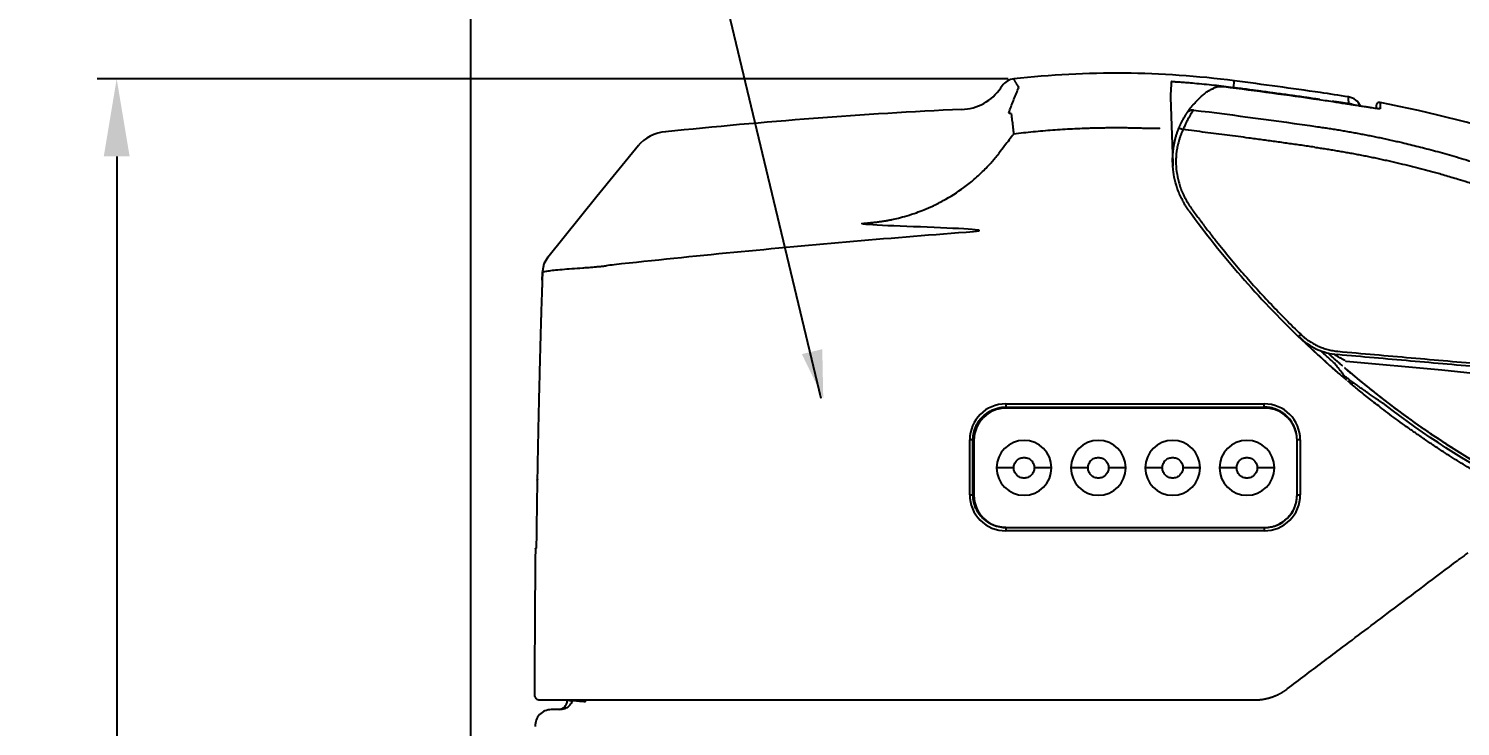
# Model space of a CAD drawing. Extents: x -7692 to 9871, y -72 to 2456.
# Drawn here: x -7692.2 to -7249, y 600.5 to 816.5 of the extents above; entities that cross this region are included whole.
import ezdxf

# ---------------------------------------------------------------- set-up
doc = ezdxf.new("R2010")
doc.units = 0
doc.header["$LTSCALE"] = 20
doc.header["$MEASUREMENT"] = 0
doc.layers.get('0').update_dxf_attribs({"linetype": 'CONTINUOUS'})
doc.layers.get('DEFPOINTS').update_dxf_attribs({"linetype": 'CONTINUOUS'})
doc.layers.add('3', color=3, linetype='CONTINUOUS')
doc.layers.add('6', color=6, linetype='CONTINUOUS')
doc.styles.get("Standard").update_dxf_attribs({"font": 'NanumGothic.ttf'})
doc.dimstyles.get("Standard").update_dxf_attribs({"dimtxt": 2.7, "dimasz": 2.5, "dimexe": 1.5, "dimexo": 1.5, "dimgap": 1.5, "dimtad": 1, "dimdec": 0, "dimlfac": 10, "dimzin": 0, "dimdsep": 46, "dimtxsty": 'Standard', "dimcen": 0, "dimclrt": 2, "dimadec": 0, "dimazin": 0, "dimtfac": 1, "dimtdec": 0, "dimtmove": 0, "dimatfit": 3, "dimfxl": 0, "dimtolj": 1, "dimtzin": 0, "dimarcsym": 0})

# ---------------------------------------------------------------- blocks, each defined once
blk = doc.blocks.new('*D45')
at = {"color": 3, "lineweight": -2}
for p, q in [((-7389.02, 800.95), (-7670.9, 800.95)), ((-7664.9, 776.95), (-7664.9, 563.4)), ((-7664.9, 299.72), (-7664.9, 513.27)), ((-7537.18, 275.72), (-7670.9, 275.72))]:
    blk.add_line(p, q, dxfattribs=at)
at = {"color": 3}
for points in [[(-7668.9, 776.95), (-7660.9, 776.95), (-7664.9, 800.95)], [(-7668.9, 299.72), (-7660.9, 299.72), (-7664.9, 275.72)]]:
    blk.add_solid(points, dxfattribs=at)
at = {"layer": 'DEFPOINTS', "color": 0}
for p in [(-7387.22, 800.95), (-7664.9, 275.72), (-7535.38, 275.72)]:
    blk.add_point(p, dxfattribs=at)
at = {"color": 2, "insert": (-7664.9, 538.34), "char_height": 24, "attachment_point": 5}
blk.add_mtext('\\A1;520', dxfattribs=at)
blk = doc.blocks.new('*D41')
at = {"color": 3, "lineweight": -2}
for p, q in [((-6879.87, 687.1), (-6879.87, 32.96)), ((-7555.38, 274.22), (-7555.38, 32.96)), ((-7535.38, 37.96), (-6899.87, 37.96))]:
    blk.add_line(p, q, dxfattribs=at)
at = {"color": 3}
for points in [[(-7535.38, 41.29), (-7535.38, 34.62), (-7555.38, 37.96)], [(-6899.87, 41.29), (-6899.87, 34.62), (-6879.87, 37.96)]]:
    blk.add_solid(points, dxfattribs=at)
at = {"layer": 'DEFPOINTS', "color": 0}
for p in [(-6879.87, 688.6), (-7555.38, 275.72), (-6879.87, 37.96)]:
    blk.add_point(p, dxfattribs=at)
at = {"color": 2, "insert": (-7217.63, 58.84), "char_height": 20, "attachment_point": 5}
blk.add_mtext('\\A1;675', dxfattribs=at)

msp = doc.modelspace()

# ---------------------------------------------------------------- linework, layer by layer
for p, q in [((-7390.85, 798.78), (-7391.32, 798.08)), ((-7338.76, 795.26), (-7338.05, 774.73)), ((-7276.02, 712.86), (-7276.02, 712.73)), ((-7389.71, 700.37), (-7309.71, 700.37)), ((-7389.71, 700.37), (-7389.71, 699.37)), ((-7309.71, 699.37), (-7309.71, 700.37)), ((-7389.71, 699.37), (-7309.71, 699.37)), ((-7309.56, 699.07), (-7389.56, 699.07)), ((-7400.86, 672.24), (-7400.86, 689.24)), ((-7399.86, 689.22), (-7400.86, 689.24)), ((-7399.56, 689.07), (-7399.56, 672.07)), ((-7298.56, 689.24), (-7299.56, 689.22)), ((-7299.56, 672.07), (-7299.56, 689.07)), ((-7298.56, 689.24), (-7298.56, 672.24)), ((-7387.26, 680.57), (-7392.56, 680.57)), ((-7375.56, 680.57), (-7380.87, 680.57)), ((-7364.26, 680.57), (-7369.56, 680.57)), ((-7352.56, 680.57), (-7357.87, 680.57)), ((-7341.26, 680.57), (-7346.56, 680.57)), ((-7329.56, 680.57), (-7334.87, 680.57)), ((-7318.26, 680.57), (-7323.56, 680.57)), ((-7306.56, 680.57), (-7311.87, 680.57)), ((-7534.7, 677.09), (-7534.73, 676.75)), ((-7400.86, 672.24), (-7399.86, 672.22)), ((-7299.56, 672.22), (-7298.56, 672.24)), ((-7389.71, 662.07), (-7389.71, 661.07)), ((-7309.71, 661.07), (-7389.71, 661.07)), ((-7389.56, 662.07), (-7309.56, 662.07)), ((-7309.71, 662.07), (-7309.71, 661.07)), ((-7535.27, 655.45), (-7535.27, 655.44)), ((-7535.25, 655.5), (-7535.22, 655.56)), ((-7535.15, 655.64), (-7535.2, 655.58)), ((-7525.39, 608.54), (-7525.38, 608.72)), ((-7527.68, 605.72), (-7530.39, 605.72)), ((-7527.81, 605.78), (-7527.87, 605.77)), ((-7527.82, 605.78), (-7527.8, 605.78)), ((-7527.02, 605.78), (-7527.71, 605.65))]:
    msp.add_line(p, q)
at = {"flags": 128}
for points in [[(-7319.22, 798.33), (-7319.13, 799.04), (-7319.06, 799.59), (-7319.01, 800), (-7318.97, 800.25), (-7318.96, 800.35), (-7318.96, 800.35)], [(-7283.56, 793.42), (-7282.73, 793.21), (-7282, 792.88)], [(-7503.44, 780.33), (-7516.24, 764.51), (-7531.5, 745.65)], [(-7531.42, 745.74), (-7532.64, 743.72), (-7533.11, 741.4)], [(-7224.73, 707.55), (-7254.74, 710.76), (-7284.38, 713.5)], [(-7283.93, 707.48), (-7283.4, 707.05), (-7282.42, 706.32)], [(-7535.28, 655.38), (-7535.27, 655.44), (-7535.27, 655.44)], [(-7535.22, 655.55), (-7535.23, 655.55), (-7535.27, 655.44)], [(-7535.03, 655.72), (-7535.14, 655.66), (-7535.2, 655.58)]]:
    msp.add_lwpolyline(points, dxfattribs=at)
for centre, radius, start, end in [((-7355.56, 518.72), 284, 82.5947, 96.4081), ((-7403.72, 806.51), 15, 271.2292, 326.3132), ((-7386.7, 795.98), 5, 95.892, 146.3155), ((-7576.73, -1182.97), 1997.73, 81.82472, 82.67648), ((-7576.73, -1182.97), 1997.73, 81.82472, 82.67648), ((-7576.73, -1182.97), 2000, 81.82472, 82.59474), ((-7349.21, 400.77), 397.73, 81.1341, 81.8247), ((-7349.21, 400.77), 397.73, 81.134, 81.8247), ((-7349.21, 400.77), 400, 80.5622, 81.8247), ((-7284.32, 790.66), 4.75, 22.8229, 81.4623), ((-7274.06, 792.63), 1, 78.4326, 179.9998), ((-7349.21, 400.77), 400, 72.1688, 79.1442), ((-7326.71, -821.08), 1614.42, 92.71938, 95.9834), ((-7494.29, 772.56), 12, 93.1209, 141.0266), ((-7093.13, 934.43), 294, 227.9513, 228.5603), ((-7119.34, 904.49), 254.21, 228.5222, 229.0939), ((-7093.14, 934.42), 293.99, 229.3221, 232.4245), ((-7389.71, 689.22), 11.15, 90.0014, 179.8938), ((-7309.71, 689.22), 11.15, 0.106, 89.9988), ((-7093.13, 934.43), 294, 232.4244, 241.4745), ((-7389.56, 689.07), 10, 90, 180), ((-7309.56, 689.07), 10, 0, 90), ((-7384.06, 680.57), 8.5, 0, 180), ((-7361.06, 680.57), 8.5, 360, 180), ((-7338.06, 680.57), 8.5, 0, 180), ((-7315.06, 680.57), 8.5, 0, 180), ((-7384.06, 680.57), 8.5, 180, 0), ((-7361.06, 680.57), 8.5, 180, 0), ((-7338.06, 680.57), 8.5, 180, 360), ((-7315.06, 680.57), 8.5, 180, 360), ((-7389.71, 672.22), 11.15, 179.921, 269.9979), ((-7389.56, 672.07), 10, 180, 270), ((-7309.71, 672.22), 11.15, 270.0021, 0.079), ((-7309.56, 672.07), 10, 270, 0), ((-7533.96, 610.32), 1.6, 179.9771, 270), ((-7530.39, 600.72), 5, 90, 182)]:
    msp.add_arc(centre, radius, start, end)
for points, knots in [([(-7388.78, 790.44), (-7388.31, 791.69), (-7387.84, 792.93), (-7387.12, 794.8), (-7386.87, 795.42), (-7386.37, 796.66), (-7386.11, 797.28), (-7385.83, 797.9)], [0, 0, 0, 0, 0.5, 0.5, 0.75, 0.75, 1, 1, 1, 1]), ([(-7385.72, 798.43), (-7385.78, 798.53), (-7385.91, 798.74), (-7386.08, 799.02), (-7386.24, 799.28), (-7386.39, 799.52), (-7386.5, 799.71), (-7386.61, 799.89), (-7386.71, 800.05), (-7386.82, 800.22), (-7386.91, 800.38), (-7387.03, 800.57), (-7387.15, 800.77), (-7387.24, 800.91), (-7387.27, 800.96), (-7387.26, 800.95), (-7387.26, 800.95)], [0, 0, 0, 0, 0.062684, 0.125467, 0.18835, 0.245857, 0.302725, 0.347156, 0.40119, 0.462026, 0.52319, 0.584681, 0.723171, 0.861292, 0.997769, 1, 1, 1, 1]), ([(-7385.79, 798.09), (-7385.78, 798.11), (-7385.77, 798.16), (-7385.75, 798.22), (-7385.74, 798.28), (-7385.73, 798.33), (-7385.72, 798.36), (-7385.72, 798.39), (-7385.72, 798.42), (-7385.72, 798.42), (-7385.72, 798.43)], [0, 0, 0, 0, 0.126092, 0.251908, 0.377429, 0.502632, 0.627504, 0.752031, 0.8762, 1, 1, 1, 1]), ([(-7338.46, 800.16), (-7338.46, 800.16), (-7338.46, 800.15), (-7338.46, 800.13), (-7338.47, 800.1), (-7338.47, 800.05), (-7338.47, 799.99), (-7338.48, 799.92), (-7338.48, 799.84), (-7338.49, 799.75), (-7338.5, 799.64), (-7338.5, 799.53), (-7338.51, 799.4), (-7338.52, 799.25), (-7338.53, 799.1), (-7338.54, 798.94), (-7338.55, 798.76), (-7338.56, 798.58), (-7338.57, 798.38), (-7338.59, 798.18), (-7338.6, 797.98), (-7338.61, 797.76), (-7338.63, 797.54), (-7338.64, 797.32), (-7338.65, 797.09), (-7338.67, 796.86), (-7338.68, 796.63), (-7338.7, 796.4), (-7338.71, 796.17), (-7338.72, 795.94), (-7338.74, 795.71), (-7338.75, 795.48), (-7338.76, 795.33), (-7338.76, 795.26)], [0, 0, 0, 0, 0.0297529, 0.0600009, 0.0907238, 0.1218982, 0.1534985, 0.1854959, 0.2178593, 0.2505551, 0.2835473, 0.3167977, 0.3502663, 0.3839114, 0.4176898, 0.4515574, 0.4854694, 0.5193806, 0.5532458, 0.5870201, 0.6206596, 0.654121, 0.6873628, 0.7203449, 0.7530294, 0.7853802, 0.8173638, 0.8489491, 0.8801077, 0.9108138, 0.9410443, 0.9707789, 1, 1, 1, 1]), ([(-7338.46, 800.16), (-7338.35, 800.15), (-7338.12, 800.14), (-7337.82, 800.12), (-7337.57, 800.11), (-7337.32, 800.09), (-7336.87, 800.06), (-7336.21, 800.02), (-7335.09, 799.94), (-7333.47, 799.82), (-7331.11, 799.62), (-7328.3, 799.36), (-7325.27, 799.05), (-7322.24, 798.71), (-7320.23, 798.46), (-7319.22, 798.33)], [0, 0, 0, 0, 0.017675, 0.035361, 0.046065, 0.05779, 0.073766, 0.116659, 0.159551, 0.247518, 0.369643, 0.527518, 0.685202, 0.842696, 1, 1, 1, 1]), ([(-7327.3, 797.05), (-7326.98, 797.26), (-7326.35, 797.68), (-7325.63, 797.9), (-7325.28, 798.01)], [0, 0, 0, 0, 0.504412, 1, 1, 1, 1]), ([(-7322.08, 798.47), (-7322.99, 798.52), (-7324.32, 798.6), (-7325.47, 797.98), (-7325.84, 797.78)], [0, 0, 0, 0, 0.682719, 1, 1, 1, 1]), ([(-7319.28, 797.93), (-7319.28, 797.94), (-7319.23, 798.28), (-7319.23, 798.31), (-7319.22, 798.33)], [0, 0, 0, 0, 0.0146312, 1, 1, 1, 1]), ([(-7319.22, 798.33), (-7317.74, 798.14), (-7314.79, 797.75), (-7310.35, 797.16), (-7305.92, 796.55), (-7301.48, 795.94), (-7297.05, 795.32), (-7294.1, 794.9), (-7292.62, 794.69)], [0, 0, 0, 0, 0.166624, 0.333264, 0.499922, 0.666598, 0.83329, 1, 1, 1, 1]), ([(-7333.55, 790.52), (-7333.49, 790.61), (-7333.36, 790.79), (-7333.17, 791.07), (-7332.96, 791.36), (-7332.74, 791.65), (-7332.51, 791.96), (-7332.26, 792.27), (-7332.01, 792.59), (-7331.73, 792.91), (-7331.28, 793.43), (-7330.62, 794.15), (-7329.84, 794.92), (-7329.15, 795.55), (-7328.59, 796.03), (-7328.03, 796.49), (-7327.65, 796.78), (-7327.46, 796.93)], [0, 0, 0, 0, 0.044218, 0.08924, 0.135068, 0.181705, 0.229151, 0.277408, 0.326479, 0.376363, 0.427064, 0.565742, 0.704438, 0.783432, 0.859018, 0.931205, 1, 1, 1, 1]), ([(-7327.46, 796.93), (-7327.16, 797.15), (-7326.86, 797.37), (-7326.51, 797.49), (-7326.51, 797.49)], [0, 0, 0, 0, 0.996979, 1, 1, 1, 1]), ([(-7288.64, 794.09), (-7288.58, 794.08), (-7288.44, 794.06), (-7288.25, 794.03), (-7288.05, 794), (-7287.85, 793.97), (-7287.56, 793.93), (-7287.17, 793.87), (-7286.7, 793.8), (-7286.25, 793.74), (-7285.68, 793.65), (-7285.04, 793.56), (-7284.5, 793.49), (-7284.16, 793.45), (-7283.94, 793.43), (-7283.77, 793.42), (-7283.66, 793.41), (-7283.6, 793.41), (-7283.57, 793.41), (-7283.56, 793.42), (-7283.56, 793.42)], [0, 0, 0, 0, 0.025305, 0.050543, 0.07575, 0.100963, 0.126219, 0.189242, 0.252174, 0.315043, 0.377781, 0.502813, 0.627408, 0.68963, 0.751786, 0.813834, 0.875917, 0.917131, 0.958429, 1, 1, 1, 1]), ([(-7274.29, 791.7), (-7274.36, 791.71), (-7274.54, 791.72), (-7275.05, 791.78), (-7275.8, 791.88), (-7276.81, 792.02), (-7277.99, 792.2), (-7279.39, 792.42), (-7280.9, 792.65), (-7282.45, 792.9), (-7284.14, 793.16), (-7285.99, 793.45), (-7287.29, 793.66), (-7287.91, 793.75)], [0, 0, 0, 0, 0.04752, 0.122084, 0.228385, 0.312896, 0.406378, 0.513715, 0.610148, 0.696826, 0.790159, 0.899436, 1, 1, 1, 1]), ([(-7283.56, 793.42), (-7283.56, 793.48), (-7283.57, 793.61), (-7283.57, 793.79), (-7283.58, 793.96), (-7283.58, 794.12), (-7283.59, 794.27), (-7283.59, 794.41), (-7283.59, 794.54), (-7283.6, 794.66), (-7283.6, 794.77), (-7283.6, 794.87), (-7283.61, 794.97), (-7283.61, 795.05), (-7283.61, 795.12), (-7283.61, 795.19), (-7283.62, 795.24), (-7283.62, 795.28), (-7283.62, 795.32), (-7283.62, 795.34), (-7283.62, 795.36), (-7283.62, 795.36), (-7283.62, 795.36), (-7283.62, 795.36)], [0, 0, 0, 0, 0.049869, 0.099752, 0.149648, 0.199558, 0.249482, 0.29942, 0.349371, 0.399336, 0.449315, 0.499308, 0.549315, 0.599335, 0.649369, 0.699417, 0.749478, 0.799554, 0.849643, 0.899746, 0.949863, 0.999994, 1, 1, 1, 1]), ([(-7273.88, 793.62), (-7273.88, 793.61), (-7273.88, 793.61), (-7273.88, 793.6), (-7273.88, 793.57), (-7273.88, 793.53), (-7273.88, 793.48), (-7273.88, 793.43), (-7273.88, 793.36), (-7273.88, 793.28), (-7273.88, 793.19), (-7273.88, 793.09), (-7273.88, 792.98), (-7273.88, 792.86), (-7273.88, 792.73), (-7273.88, 792.58), (-7273.88, 792.43), (-7273.87, 792.27), (-7273.87, 792.1), (-7273.87, 791.91), (-7273.87, 791.78), (-7273.87, 791.72)], [0, 0, 0, 0, 0.052862, 0.105698, 0.158509, 0.211294, 0.264054, 0.316788, 0.369496, 0.422179, 0.474836, 0.527467, 0.580073, 0.632653, 0.685208, 0.737737, 0.790241, 0.842719, 0.895172, 0.947599, 1, 1, 1, 1]), ([(-7388.05, 790.22), (-7388.04, 790.19), (-7388.03, 790.15), (-7388.02, 790.06), (-7388, 789.96), (-7387.98, 789.8), (-7387.96, 789.59), (-7387.93, 789.32), (-7387.89, 789), (-7387.83, 788.53), (-7387.74, 787.83), (-7387.62, 786.92), (-7387.53, 786.1), (-7387.47, 785.53), (-7387.43, 785.18), (-7387.4, 784.88), (-7387.36, 784.55), (-7387.31, 784.19), (-7387.27, 783.97), (-7387.26, 783.87)], [0, 0, 0, 0, 0.027287, 0.057159, 0.089676, 0.124894, 0.187184, 0.250426, 0.299478, 0.375899, 0.501153, 0.633343, 0.751412, 0.814018, 0.845262, 0.876468, 0.921924, 0.963059, 1, 1, 1, 1]), ([(-7336.11, 785.71), (-7336.08, 785.79), (-7336.02, 785.94), (-7335.92, 786.16), (-7335.83, 786.38), (-7335.73, 786.59), (-7335.63, 786.81), (-7335.53, 787.02), (-7335.43, 787.23), (-7335.24, 787.64), (-7334.94, 788.22), (-7334.55, 788.91), (-7334.21, 789.49), (-7333.96, 789.88), (-7333.8, 790.14), (-7333.7, 790.29), (-7333.61, 790.42), (-7333.57, 790.49), (-7333.55, 790.52)], [0, 0, 0, 0, 0.033441, 0.066811, 0.100156, 0.13352, 0.166947, 0.200482, 0.234168, 0.268048, 0.401302, 0.533314, 0.65831, 0.779655, 0.836418, 0.891816, 0.946215, 1, 1, 1, 1]), ([(-7331.64, 791.31), (-7331.66, 791.29), (-7331.69, 791.24), (-7331.75, 791.16), (-7331.81, 791.07), (-7331.87, 790.97), (-7331.95, 790.86), (-7332.02, 790.74), (-7332.1, 790.62), (-7332.27, 790.36), (-7332.55, 789.88), (-7332.9, 789.29), (-7333.21, 788.71), (-7333.46, 788.25), (-7333.71, 787.75), (-7333.96, 787.25), (-7334.19, 786.76), (-7334.43, 786.23), (-7334.65, 785.74), (-7334.78, 785.41), (-7334.85, 785.26)], [0, 0, 0, 0, 0.028179, 0.056848, 0.086002, 0.115633, 0.145733, 0.176291, 0.207297, 0.238736, 0.353622, 0.489337, 0.541151, 0.617963, 0.691785, 0.746851, 0.817431, 0.883133, 0.943966, 1, 1, 1, 1]), ([(-7333.55, 790.52), (-7333.45, 790.66), (-7333.33, 790.8), (-7333.05, 791.03), (-7332.89, 791.13), (-7332.54, 791.27), (-7332.36, 791.32), (-7331.99, 791.35), (-7331.81, 791.34), (-7331.64, 791.31)], [0, 0, 0, 0, 0.25, 0.25, 0.5, 0.5, 0.75, 0.75, 1, 1, 1, 1]), ([(-7275.06, 792.63), (-7275.06, 792.6), (-7275.06, 792.56), (-7275.06, 791.92), (-7275.06, 791.78)], [0, 0, 0, 0, 0.7917391, 1, 1, 1, 1]), ([(-7273.87, 791.72), (-7273.95, 791.73), (-7274.1, 791.75), (-7274.23, 791.72), (-7274.3, 791.7)], [0, 0, 0, 0, 0.562846, 1, 1, 1, 1]), ([(-7273.87, 791.72), (-7273.88, 791.71), (-7273.9, 791.69), (-7274.02, 791.69), (-7274.14, 791.69), (-7274.24, 791.7), (-7274.29, 791.7)], [0, 0, 0, 0, 0.366214, 0.650164, 0.847714, 1, 1, 1, 1]), ([(-7344.82, 785.55), (-7345.37, 785.57), (-7346.46, 785.61), (-7348.09, 785.66), (-7349.72, 785.71), (-7351.36, 785.74), (-7352.99, 785.76), (-7354.63, 785.77), (-7356.26, 785.77), (-7357.89, 785.76), (-7359.53, 785.74), (-7361.16, 785.71), (-7362.8, 785.67), (-7364.43, 785.62), (-7366.53, 785.54), (-7369.1, 785.43), (-7372.14, 785.26), (-7375.17, 785.05), (-7378.19, 784.81), (-7381.22, 784.53), (-7384.24, 784.22), (-7386.25, 783.99), (-7387.26, 783.87)], [0, 0, 0, 0, 0.038453, 0.0769, 0.115342, 0.153781, 0.192219, 0.230656, 0.269094, 0.307535, 0.34598, 0.384431, 0.422889, 0.461355, 0.499831, 0.571322, 0.642784, 0.714228, 0.785662, 0.857095, 0.928538, 1, 1, 1, 1]), ([(-7341.92, 785.52), (-7341.93, 785.54), (-7341.99, 785.55), (-7342.27, 785.58), (-7342.49, 785.58), (-7343.06, 785.59), (-7343.4, 785.59), (-7344.11, 785.57), (-7344.48, 785.56), (-7344.82, 785.55)], [0, 0, 0, 0, 0.25, 0.25, 0.5, 0.5, 0.75, 0.75, 1, 1, 1, 1]), ([(-7333, 760.14), (-7333.1, 760.28), (-7333.29, 760.55), (-7333.57, 760.96), (-7333.85, 761.38), (-7334.11, 761.8), (-7334.37, 762.23), (-7334.62, 762.66), (-7335.06, 763.46), (-7335.66, 764.65), (-7336.58, 766.84), (-7337.42, 769.59), (-7337.88, 772.31), (-7338.04, 774.32), (-7338.07, 775.62), (-7338.05, 776.81), (-7337.98, 777.88), (-7337.88, 778.93), (-7337.73, 779.97), (-7337.54, 780.98), (-7337.32, 781.98), (-7337.07, 782.95), (-7336.78, 783.89), (-7336.46, 784.82), (-7336.23, 785.42), (-7336.11, 785.71)], [0, 0, 0, 0, 0.0185271, 0.0370541, 0.0555811, 0.074108, 0.0926349, 0.1111618, 0.1296887, 0.1942988, 0.2593204, 0.3943211, 0.5137289, 0.5669272, 0.6185207, 0.659028, 0.6990093, 0.7384653, 0.7773965, 0.8158036, 0.8536872, 0.8910479, 0.9278864, 0.9642035, 1, 1, 1, 1]), ([(-7334.85, 785.26), (-7334.91, 785.13), (-7335.03, 784.87), (-7335.21, 784.47), (-7335.38, 784.07), (-7335.54, 783.66), (-7335.69, 783.25), (-7335.83, 782.84), (-7336.09, 782.07), (-7336.41, 780.93), (-7336.73, 779.4), (-7336.94, 777.84), (-7337.09, 775.72), (-7337, 773.03), (-7336.55, 770.34), (-7335.97, 768.22), (-7335.42, 766.64), (-7334.76, 765.1), (-7334.13, 763.85), (-7333.58, 762.88), (-7333.14, 762.16), (-7332.68, 761.46), (-7332.36, 761), (-7332.19, 760.77)], [0, 0, 0, 0, 0.016827, 0.033657, 0.050497, 0.067353, 0.084231, 0.101138, 0.118081, 0.178036, 0.238307, 0.299312, 0.360621, 0.484948, 0.611402, 0.6756, 0.74012, 0.804939, 0.870063, 0.902442, 0.934869, 0.967377, 1, 1, 1, 1]), ([(-7336.11, 785.71), (-7336.1, 785.73), (-7336.06, 785.73), (-7335.92, 785.7), (-7335.82, 785.67), (-7335.61, 785.59), (-7335.48, 785.54), (-7335.18, 785.42), (-7335.01, 785.34), (-7334.85, 785.26)], [0, 0, 0, 0, 0.25, 0.25, 0.5, 0.5, 0.75, 0.75, 1, 1, 1, 1]), ([(-7294.13, 779.81), (-7295.49, 780), (-7298.19, 780.39), (-7302.26, 780.96), (-7306.32, 781.53), (-7310.39, 782.09), (-7315.34, 782.76), (-7321.2, 783.53), (-7328, 784.41), (-7332.56, 784.97), (-7334.85, 785.26)], [0, 0, 0, 0, 0.099941, 0.199868, 0.29978, 0.399679, 0.499565, 0.664716, 0.831527, 1, 1, 1, 1]), ([(-7293.19, 786.15), (-7292.6, 786.06), (-7291.42, 785.89), (-7289.66, 785.62), (-7287.91, 785.34), (-7286.16, 785.06), (-7284.41, 784.76), (-7282.66, 784.45), (-7280.92, 784.13), (-7279.18, 783.8), (-7277.44, 783.46), (-7275.7, 783.12), (-7273.96, 782.76), (-7272.23, 782.39), (-7270.49, 782.01), (-7268.75, 781.62), (-7266.78, 781.16), (-7264.54, 780.63), (-7262, 780.01), (-7259.37, 779.33), (-7256.65, 778.61), (-7253.82, 777.83), (-7250.9, 776.99), (-7247.88, 776.09), (-7244.75, 775.13), (-7242.64, 774.44), (-7241.56, 774.09)], [0, 0, 0, 0, 0.033573, 0.067095, 0.100574, 0.134018, 0.167433, 0.200829, 0.234213, 0.267593, 0.300977, 0.334372, 0.367786, 0.401228, 0.434705, 0.468225, 0.501796, 0.549156, 0.598394, 0.64955, 0.702674, 0.757819, 0.815048, 0.874433, 0.936053, 1, 1, 1, 1]), ([(-7503.62, 780.11), (-7503.62, 780.11), (-7503.62, 780.11), (-7503.62, 780.11), (-7503.62, 780.11)], [0, 0, 0, 0, 0.999885, 1, 1, 1, 1]), ([(-7387.26, 783.87), (-7388.19, 782.66), (-7389.74, 780.65), (-7391.29, 778.65), (-7391.91, 777.85)], [0, 0, 0, 0, 0.602294, 1, 1, 1, 1]), ([(-7432.54, 756.39), (-7432.3, 756.41), (-7431.82, 756.44), (-7431.11, 756.5), (-7430.42, 756.57), (-7429.77, 756.64), (-7429.14, 756.72), (-7428.53, 756.8), (-7427.95, 756.89), (-7427.39, 756.97), (-7426.86, 757.06), (-7426.36, 757.15), (-7425.88, 757.24), (-7425.42, 757.32), (-7424.44, 757.52), (-7422.75, 757.9), (-7420.21, 758.59), (-7417.58, 759.44), (-7414.83, 760.49), (-7412.04, 761.71), (-7407.81, 763.86), (-7403.56, 766.58), (-7399.95, 769.44), (-7397.95, 771.24), (-7396.49, 772.64), (-7395.19, 773.98), (-7394.04, 775.25), (-7392.97, 776.5), (-7392.3, 777.36), (-7391.91, 777.85)], [0, 0, 0, 0, 0.015547, 0.030569, 0.045066, 0.059038, 0.072485, 0.085409, 0.097808, 0.109683, 0.121034, 0.131861, 0.142163, 0.15194, 0.161193, 0.205527, 0.261746, 0.328436, 0.380533, 0.448143, 0.521029, 0.681467, 0.767095, 0.812621, 0.852075, 0.895406, 0.930991, 0.960665, 1, 1, 1, 1]), ([(-7294.13, 779.81), (-7293.56, 779.72), (-7292.41, 779.55), (-7290.69, 779.29), (-7288.98, 779.02), (-7287.26, 778.73), (-7285.55, 778.44), (-7283.84, 778.14), (-7282.13, 777.83), (-7280.42, 777.51), (-7278.71, 777.17), (-7277.01, 776.83), (-7275.31, 776.48), (-7273.61, 776.12), (-7271.91, 775.75), (-7270.21, 775.37), (-7266.97, 774.62), (-7262.2, 773.46), (-7257.33, 772.16), (-7253.18, 770.98), (-7250.12, 770.08), (-7247.05, 769.13), (-7245.01, 768.49), (-7243.97, 768.15), (-7243.6, 768.03)], [0, 0, 0, 0, 0.033456, 0.066912, 0.100367, 0.133822, 0.167277, 0.200732, 0.234187, 0.267642, 0.301098, 0.334554, 0.36801, 0.401467, 0.434925, 0.468382, 0.501839, 0.627058, 0.75227, 0.792437, 0.876386, 0.936526, 0.977731, 1, 1, 1, 1]), ([(-7338.02, 774.14), (-7338.01, 774.14), (-7338.01, 774.13), (-7337.96, 774.13), (-7337.94, 774.13)], [0, 0, 0, 0, 0.553571, 1, 1, 1, 1]), ([(-7333, 760.14), (-7330.47, 756.66), (-7327.86, 753.22), (-7322.49, 746.47), (-7319.73, 743.16), (-7311.24, 733.39), (-7305.3, 727.13), (-7299.09, 721.14)], [0, 0, 0, 0, 0.25, 0.25, 0.5, 0.5, 1, 1, 1, 1]), ([(-7332.19, 760.77), (-7331.83, 760.27), (-7331.11, 759.28), (-7330.01, 757.8), (-7328.91, 756.34), (-7327.81, 754.89), (-7326.71, 753.46), (-7325.6, 752.04), (-7323.52, 749.4), (-7320.42, 745.59), (-7316.93, 741.47), (-7314.08, 738.23), (-7311.92, 735.82), (-7309.73, 733.44), (-7307.52, 731.08), (-7305.28, 728.74), (-7303.01, 726.43), (-7300.72, 724.14), (-7299.17, 722.64), (-7298.4, 721.89)], [0, 0, 0, 0, 0.0358388, 0.0714845, 0.1069386, 0.1422022, 0.1772766, 0.2121632, 0.2468633, 0.3725112, 0.4980784, 0.5608369, 0.623575, 0.6863005, 0.7490206, 0.8117432, 0.8744755, 0.9372253, 1, 1, 1, 1]), ([(-7510.95, 743.52), (-7486.26, 746.18), (-7461.55, 748.56), (-7424.44, 751.78), (-7412.07, 752.79), (-7387.31, 754.68), (-7444.93, 755.56), (-7432.54, 756.39)], [0, 0, 0, 0, 0.5, 0.5, 0.75, 0.75, 1, 1, 1, 1]), ([(-7533.1, 741.27), (-7533.15, 739.71), (-7533.26, 736.61), (-7533.41, 731.96), (-7533.56, 727.33), (-7533.64, 724.25), (-7533.69, 722.71)], [0, 0, 0, 0, 0.251267, 0.501689, 0.751266, 1, 1, 1, 1]), ([(-7533.1, 741.27), (-7533.09, 741.27), (-7533.08, 741.27), (-7533.05, 741.27), (-7533, 741.27), (-7532.92, 741.29), (-7532.79, 741.31), (-7532.51, 741.35), (-7532.09, 741.43), (-7531.15, 741.56), (-7529.61, 741.76), (-7527.12, 742), (-7524.11, 742.23), (-7521.36, 742.41), (-7518.98, 742.59), (-7517.37, 742.72), (-7516.03, 742.84), (-7515.19, 742.92), (-7514.52, 742.99), (-7513.9, 743.06), (-7513.51, 743.11), (-7513.32, 743.14)], [0, 0, 0, 0, 0.0124516, 0.0267976, 0.0430302, 0.0611388, 0.0984, 0.1227146, 0.1918122, 0.2472175, 0.372611, 0.4984114, 0.6244106, 0.7503194, 0.8032946, 0.8757471, 0.9146186, 0.9380565, 0.9603592, 0.9810099, 1, 1, 1, 1]), ([(-7533.69, 722.71), (-7533.74, 720.99), (-7533.83, 717.56), (-7533.97, 712.41), (-7534.1, 707.26), (-7534.22, 702.11), (-7534.34, 696.96), (-7534.45, 691.81), (-7534.56, 686.65), (-7534.65, 681.5), (-7534.74, 676.34), (-7534.83, 671.19), (-7534.9, 666.03), (-7534.98, 660.88), (-7535.02, 657.44), (-7535.04, 655.72)], [0, 0, 0, 0, 0.076887, 0.153779, 0.230678, 0.307583, 0.384494, 0.461411, 0.538334, 0.615263, 0.692198, 0.769139, 0.846087, 0.92304, 1, 1, 1, 1]), ([(-7299.09, 721.14), (-7299.1, 721.14), (-7299.08, 721.17), (-7299, 721.25), (-7298.95, 721.3), (-7298.84, 721.43), (-7298.77, 721.5), (-7298.6, 721.68), (-7298.5, 721.78), (-7298.4, 721.89)], [0, 0, 0, 0, 0.25, 0.25, 0.5, 0.5, 0.75, 0.75, 1, 1, 1, 1]), ([(-7299.09, 721.14), (-7297.47, 719.57), (-7295.57, 718.27), (-7291.45, 716.39), (-7289.23, 715.81), (-7286.97, 715.61)], [0, 0, 0, 0, 0.5, 0.5, 1, 1, 1, 1]), ([(-7298.4, 721.89), (-7298.3, 721.79), (-7298.11, 721.61), (-7297.81, 721.34), (-7297.5, 721.07), (-7297.19, 720.82), (-7296.88, 720.57), (-7296.56, 720.32), (-7296.23, 720.08), (-7295.57, 719.62), (-7294.54, 718.98), (-7293.1, 718.25), (-7291.6, 717.64), (-7290.32, 717.24), (-7289.27, 716.99), (-7288.48, 716.83), (-7287.69, 716.71), (-7287.15, 716.66), (-7286.89, 716.63)], [0, 0, 0, 0, 0.0313076, 0.062571, 0.093804, 0.1250209, 0.1562357, 0.1874625, 0.2187154, 0.2500085, 0.3751279, 0.500275, 0.6253671, 0.7505076, 0.8129138, 0.875223, 0.9375477, 1, 1, 1, 1]), ([(-7295.85, 718.65), (-7295.85, 718.65), (-7295.96, 718.53), (-7296.09, 718.38), (-7296.12, 718.34), (-7296.14, 718.32)], [0, 0, 0, 0, 0.001985, 0.50099, 1, 1, 1, 1]), ([(-7285.53, 712.12), (-7285.55, 712.14), (-7285.59, 712.18), (-7285.66, 712.24), (-7285.74, 712.31), (-7285.83, 712.38), (-7285.92, 712.46), (-7286.01, 712.54), (-7286.12, 712.63), (-7286.27, 712.77), (-7286.48, 712.95), (-7286.76, 713.2), (-7287.06, 713.46), (-7287.43, 713.78), (-7287.89, 714.18), (-7288.23, 714.49), (-7288.42, 714.66)], [0, 0, 0, 0, 0.033642, 0.06785, 0.10275, 0.138462, 0.175098, 0.212762, 0.251549, 0.291546, 0.381104, 0.474575, 0.573246, 0.673456, 0.8295, 1, 1, 1, 1]), ([(-7284.55, 713.67), (-7284.56, 713.67), (-7284.56, 713.67), (-7284.58, 713.68), (-7284.65, 713.73), (-7284.82, 713.81), (-7285.03, 713.93), (-7285.28, 714.06), (-7285.63, 714.25), (-7286.09, 714.5), (-7286.53, 714.75), (-7286.9, 714.94), (-7287.21, 715.12), (-7287.48, 715.27), (-7287.68, 715.38), (-7287.75, 715.42)], [0, 0, 0, 0, 0.021896, 0.044004, 0.087971, 0.181967, 0.2313, 0.297008, 0.413446, 0.544006, 0.685835, 0.778317, 0.838519, 0.941478, 1, 1, 1, 1]), ([(-7241.65, 711.64), (-7245.45, 711.97), (-7253.04, 712.62), (-7264.4, 713.61), (-7275.7, 714.61), (-7283.22, 715.27), (-7286.97, 715.61)], [0, 0, 0, 0, 0.2516833, 0.5022443, 0.7516833, 1, 1, 1, 1]), ([(-7286.89, 716.63), (-7283.11, 716.29), (-7275.56, 715.62), (-7264.23, 714.63), (-7252.9, 713.64), (-7245.34, 712.99), (-7241.56, 712.67)], [0, 0, 0, 0, 0.249997, 0.499996, 0.749997, 1, 1, 1, 1]), ([(-7284.48, 713.59), (-7284.47, 713.59), (-7284.47, 713.58), (-7284.4, 713.52), (-7284.38, 713.5)], [0, 0, 0, 0, 0.67839, 1, 1, 1, 1]), ([(-7284.23, 707.73), (-7284.23, 707.73), (-7284.23, 707.73), (-7284.25, 707.74), (-7284.27, 707.76), (-7284.31, 707.79), (-7284.39, 707.86), (-7284.52, 707.97), (-7284.69, 708.11), (-7284.88, 708.27), (-7285.1, 708.46), (-7285.37, 708.69), (-7285.69, 708.96), (-7286.04, 709.26), (-7286.41, 709.58), (-7286.79, 709.9), (-7287.19, 710.25), (-7287.59, 710.6), (-7287.97, 710.93), (-7288.33, 711.24), (-7288.56, 711.45), (-7288.67, 711.55)], [0, 0, 0, 0, 0.024987, 0.04949, 0.073591, 0.097375, 0.147976, 0.202144, 0.256604, 0.309551, 0.363926, 0.420978, 0.485863, 0.554794, 0.622377, 0.686439, 0.753713, 0.82748, 0.885851, 0.943291, 1, 1, 1, 1]), ([(-7284.76, 708.87), (-7284.76, 708.87), (-7284.77, 708.87), (-7284.77, 708.88), (-7284.79, 708.91), (-7284.82, 708.95), (-7284.88, 709.02), (-7284.98, 709.16), (-7285.14, 709.36), (-7285.32, 709.59), (-7285.62, 709.96), (-7285.98, 710.42), (-7286.42, 710.98), (-7286.78, 711.45), (-7287.13, 711.91), (-7287.41, 712.28), (-7287.61, 712.54), (-7287.71, 712.67)], [0, 0, 0, 0, 0.0169476, 0.0381054, 0.0635248, 0.0932919, 0.1275351, 0.1991014, 0.2608576, 0.3220032, 0.4029731, 0.5491914, 0.6372918, 0.7723807, 0.8432412, 0.9191406, 1, 1, 1, 1]), ([(-7284.9, 711.58), (-7284.89, 711.58), (-7284.78, 711.47), (-7284.33, 711.09), (-7283.63, 710.49), (-7282.76, 709.75), (-7281.82, 708.96), (-7280.79, 708.11), (-7279.37, 706.94), (-7277.48, 705.4), (-7275.15, 703.54), (-7272.74, 701.66), (-7271.11, 700.42), (-7270.27, 699.78)], [0, 0, 0, 0, 0.002854, 0.071156, 0.143856, 0.212582, 0.285666, 0.355005, 0.42804, 0.570709, 0.713646, 0.854004, 1, 1, 1, 1]), ([(-7272.42, 700.14), (-7272.43, 700.16), (-7272.48, 700.19), (-7272.63, 700.29), (-7273.09, 700.6), (-7273.7, 701.02), (-7274.37, 701.47), (-7274.82, 701.78), (-7275.55, 702.28), (-7276.49, 702.93), (-7277.8, 703.84), (-7279.1, 704.76), (-7280.41, 705.7), (-7281.71, 706.63), (-7282.93, 707.53), (-7283.81, 708.17), (-7284.29, 708.52), (-7284.53, 708.7), (-7284.57, 708.73), (-7284.57, 708.73)], [0, 0, 0, 0, 0.003328, 0.008918, 0.026883, 0.089937, 0.122232, 0.150711, 0.175374, 0.260306, 0.332055, 0.433654, 0.529174, 0.621261, 0.747125, 0.867492, 0.93213, 0.992896, 1, 1, 1, 1]), ([(-7273.31, 698.95), (-7273.96, 699.46), (-7275.27, 700.46), (-7277.18, 701.96), (-7278.99, 703.41), (-7280.66, 704.76), (-7282.06, 705.91), (-7282.94, 706.65), (-7283.2, 706.86), (-7283.2, 706.86)], [0, 0, 0, 0, 0.167127, 0.334126, 0.500496, 0.666808, 0.833887, 0.999302, 1, 1, 1, 1]), ([(-7275.81, 704.07), (-7275.88, 704.13), (-7276.04, 704.25), (-7276.47, 704.59), (-7276.95, 704.98), (-7277.26, 705.23)], [0, 0, 0, 0, 0.258472, 0.521741, 1, 1, 1, 1]), ([(-7399.86, 689.22), (-7399.86, 689.33), (-7399.86, 689.54), (-7399.85, 689.85), (-7399.82, 690.15), (-7399.79, 690.43), (-7399.76, 690.7), (-7399.72, 690.95), (-7399.67, 691.19), (-7399.62, 691.42), (-7399.58, 691.62), (-7399.53, 691.82), (-7399.48, 692), (-7399.43, 692.17), (-7399.38, 692.32), (-7399.33, 692.46), (-7399.29, 692.59), (-7399.25, 692.7), (-7399.21, 692.8), (-7399.18, 692.88), (-7399.15, 692.96), (-7399.13, 693.02), (-7399.11, 693.06), (-7398.96, 693.43), (-7398.65, 694.08), (-7398.11, 694.96), (-7397.52, 695.73), (-7396.94, 696.36), (-7396.38, 696.88), (-7395.84, 697.32), (-7395.27, 697.72), (-7394.69, 698.08), (-7394.09, 698.39), (-7393.47, 698.66), (-7392.85, 698.88), (-7392.23, 699.06), (-7391.59, 699.2), (-7390.97, 699.3), (-7390.34, 699.36), (-7389.92, 699.37), (-7389.71, 699.37)], [0, 0, 0, 0, 0.020393, 0.039924, 0.058595, 0.076406, 0.093355, 0.109443, 0.124671, 0.139037, 0.152543, 0.165188, 0.176971, 0.187894, 0.197956, 0.207157, 0.215497, 0.222977, 0.229595, 0.235352, 0.240249, 0.244284, 0.247458, 0.249772, 0.318636, 0.383274, 0.443685, 0.499869, 0.544242, 0.588126, 0.631519, 0.674421, 0.716834, 0.758756, 0.800188, 0.841131, 0.881583, 0.921545, 0.961017, 1, 1, 1, 1]), ([(-7299.62, 689.89), (-7299.63, 690.21), (-7299.67, 690.92), (-7299.92, 691.95), (-7300.17, 692.69), (-7300.31, 693.05), (-7300.33, 693.09), (-7300.33, 693.09), (-7300.33, 693.09), (-7300.33, 693.09), (-7300.33, 693.09), (-7300.33, 693.09), (-7300.33, 693.1), (-7300.33, 693.1), (-7300.33, 693.1), (-7300.34, 693.1), (-7300.34, 693.11), (-7300.35, 693.13), (-7300.36, 693.17), (-7300.4, 693.25), (-7300.46, 693.39), (-7300.59, 693.68), (-7300.88, 694.23), (-7301.47, 695.21), (-7302.32, 696.23), (-7303.3, 697.11), (-7304.41, 697.92), (-7305.91, 698.7), (-7307.8, 699.27), (-7309.08, 699.34), (-7309.71, 699.37)], [0, 0, 0, 0, 0.061541, 0.140261, 0.207332, 0.216085, 0.216086, 0.216087, 0.216089, 0.216094, 0.216103, 0.216121, 0.216157, 0.216229, 0.216375, 0.216665, 0.217244, 0.218402, 0.220715, 0.225329, 0.234504, 0.252645, 0.288095, 0.355651, 0.477365, 0.546798, 0.615074, 0.747991, 0.876299, 1, 1, 1, 1]), ([(-7234.23, 673.65), (-7234.69, 673.9), (-7235.66, 674.43), (-7237.16, 675.26), (-7238.79, 676.17), (-7240.55, 677.17), (-7242.42, 678.25), (-7245.38, 679.99), (-7249.35, 682.4), (-7253.64, 685.11), (-7257.22, 687.46), (-7260.11, 689.41), (-7262.91, 691.34), (-7265.63, 693.26), (-7268.26, 695.17), (-7270.82, 697.06), (-7272.49, 698.33), (-7273.31, 698.95)], [0, 0, 0, 0, 0.033834, 0.070801, 0.110902, 0.154138, 0.200506, 0.250009, 0.375005, 0.5, 0.576293, 0.650965, 0.724015, 0.795444, 0.865251, 0.933436, 1, 1, 1, 1]), ([(-7226.44, 672.39), (-7226.93, 672.64), (-7227.91, 673.14), (-7229.38, 673.9), (-7230.85, 674.68), (-7232.32, 675.46), (-7233.78, 676.25), (-7235.23, 677.05), (-7236.69, 677.86), (-7238.14, 678.67), (-7239.58, 679.5), (-7241.02, 680.33), (-7242.46, 681.17), (-7243.89, 682.02), (-7245.32, 682.88), (-7246.75, 683.75), (-7248.17, 684.63), (-7249.58, 685.51), (-7250.99, 686.4), (-7252.4, 687.3), (-7253.8, 688.21), (-7255.2, 689.13), (-7256.6, 690.06), (-7257.99, 690.99), (-7259.37, 691.94), (-7260.75, 692.89), (-7262.13, 693.85), (-7263.5, 694.82), (-7264.86, 695.79), (-7266.22, 696.78), (-7267.58, 697.77), (-7268.93, 698.77), (-7269.82, 699.45), (-7270.27, 699.78)], [0, 0, 0, 0, 0.032022, 0.06406, 0.096113, 0.128183, 0.160267, 0.192368, 0.224485, 0.256617, 0.288765, 0.320928, 0.353108, 0.385303, 0.417514, 0.44974, 0.481983, 0.514241, 0.546514, 0.578804, 0.611109, 0.64343, 0.675767, 0.70812, 0.740488, 0.772872, 0.805271, 0.837687, 0.870118, 0.902565, 0.935028, 0.967506, 1, 1, 1, 1]), ([(-7387.26, 680.57), (-7387.21, 680.97), (-7387.15, 681.59), (-7386.75, 682.34), (-7386.34, 682.84), (-7385.83, 683.26), (-7385.09, 683.64), (-7384.06, 683.84), (-7383.04, 683.64), (-7382.3, 683.26), (-7381.79, 682.84), (-7381.38, 682.34), (-7380.98, 681.59), (-7380.91, 680.97), (-7380.87, 680.57)], [0, 0, 0, 0, 0.119722, 0.184888, 0.25, 0.315166, 0.380279, 0.5, 0.619721, 0.684888, 0.75, 0.815166, 0.880278, 1, 1, 1, 1]), ([(-7364.26, 680.57), (-7364.21, 680.97), (-7364.15, 681.59), (-7363.75, 682.34), (-7363.34, 682.84), (-7362.83, 683.26), (-7362.09, 683.64), (-7361.06, 683.84), (-7360.04, 683.64), (-7359.3, 683.26), (-7358.79, 682.84), (-7358.38, 682.34), (-7357.98, 681.59), (-7357.91, 680.97), (-7357.87, 680.57)], [0, 0, 0, 0, 0.119722, 0.184888, 0.25, 0.315166, 0.380279, 0.5, 0.619721, 0.684888, 0.75, 0.815166, 0.880278, 1, 1, 1, 1]), ([(-7341.26, 680.57), (-7341.21, 680.97), (-7341.15, 681.59), (-7340.75, 682.34), (-7340.34, 682.84), (-7339.83, 683.26), (-7339.09, 683.64), (-7338.06, 683.84), (-7337.04, 683.64), (-7336.3, 683.26), (-7335.79, 682.84), (-7335.38, 682.34), (-7334.98, 681.59), (-7334.91, 680.97), (-7334.87, 680.57)], [0, 0, 0, 0, 0.119722, 0.184888, 0.25, 0.315166, 0.380279, 0.5, 0.619721, 0.684888, 0.75, 0.815166, 0.880278, 1, 1, 1, 1]), ([(-7318.26, 680.57), (-7318.21, 680.97), (-7318.15, 681.59), (-7317.75, 682.34), (-7317.34, 682.84), (-7316.83, 683.26), (-7316.09, 683.64), (-7315.06, 683.84), (-7314.04, 683.64), (-7313.3, 683.26), (-7312.79, 682.84), (-7312.38, 682.34), (-7311.98, 681.59), (-7311.91, 680.97), (-7311.87, 680.57)], [0, 0, 0, 0, 0.119722, 0.184888, 0.25, 0.315166, 0.380279, 0.5, 0.619721, 0.684888, 0.75, 0.815166, 0.880278, 1, 1, 1, 1]), ([(-7380.87, 680.57), (-7380.91, 680.17), (-7380.98, 679.55), (-7381.38, 678.8), (-7381.79, 678.3), (-7382.3, 677.88), (-7383.04, 677.5), (-7384.06, 677.3), (-7385.09, 677.5), (-7385.83, 677.88), (-7386.34, 678.3), (-7386.75, 678.8), (-7387.15, 679.55), (-7387.21, 680.17), (-7387.26, 680.57)], [0, 0, 0, 0, 0.119721, 0.184887, 0.25, 0.315166, 0.380278, 0.5, 0.619722, 0.684888, 0.75, 0.815166, 0.880279, 1, 1, 1, 1]), ([(-7357.87, 680.57), (-7357.91, 680.17), (-7357.98, 679.55), (-7358.38, 678.8), (-7358.79, 678.3), (-7359.3, 677.88), (-7360.04, 677.5), (-7361.06, 677.3), (-7362.09, 677.5), (-7362.83, 677.88), (-7363.34, 678.3), (-7363.75, 678.8), (-7364.15, 679.55), (-7364.21, 680.17), (-7364.26, 680.57)], [0, 0, 0, 0, 0.119721, 0.184887, 0.25, 0.315166, 0.380278, 0.5, 0.619722, 0.684887, 0.75, 0.815166, 0.880279, 1, 1, 1, 1]), ([(-7334.87, 680.57), (-7334.91, 680.17), (-7334.98, 679.55), (-7335.38, 678.8), (-7335.79, 678.3), (-7336.3, 677.88), (-7337.04, 677.5), (-7338.06, 677.3), (-7339.09, 677.5), (-7339.83, 677.88), (-7340.34, 678.3), (-7340.75, 678.8), (-7341.15, 679.55), (-7341.21, 680.17), (-7341.26, 680.57)], [0, 0, 0, 0, 0.119721, 0.184887, 0.25, 0.315166, 0.380278, 0.5, 0.619722, 0.684888, 0.75, 0.815166, 0.880279, 1, 1, 1, 1]), ([(-7311.87, 680.57), (-7311.91, 680.17), (-7311.98, 679.55), (-7312.38, 678.8), (-7312.79, 678.3), (-7313.3, 677.88), (-7314.04, 677.5), (-7315.06, 677.3), (-7316.09, 677.5), (-7316.83, 677.88), (-7317.34, 678.3), (-7317.75, 678.8), (-7318.15, 679.55), (-7318.21, 680.17), (-7318.26, 680.57)], [0, 0, 0, 0, 0.119721, 0.184887, 0.25, 0.315166, 0.380278, 0.5, 0.619722, 0.684888, 0.75, 0.815166, 0.880279, 1, 1, 1, 1]), ([(-7389.71, 662.07), (-7389.82, 662.07), (-7390.04, 662.07), (-7390.36, 662.09), (-7390.69, 662.12), (-7391.01, 662.15), (-7391.33, 662.2), (-7391.66, 662.26), (-7391.98, 662.32), (-7392.3, 662.4), (-7392.62, 662.49), (-7392.93, 662.59), (-7393.24, 662.7), (-7393.55, 662.82), (-7393.86, 662.95), (-7394.16, 663.09), (-7394.46, 663.25), (-7394.75, 663.41), (-7395.04, 663.58), (-7395.32, 663.76), (-7395.6, 663.95), (-7395.87, 664.15), (-7396.14, 664.36), (-7396.4, 664.58), (-7396.65, 664.81), (-7396.92, 665.07), (-7397.2, 665.36), (-7397.49, 665.7), (-7397.78, 666.06), (-7398.06, 666.44), (-7398.33, 666.85), (-7398.59, 667.29), (-7398.83, 667.75), (-7399.05, 668.23), (-7399.25, 668.74), (-7399.43, 669.27), (-7399.58, 669.82), (-7399.7, 670.39), (-7399.79, 670.99), (-7399.85, 671.6), (-7399.86, 672.01), (-7399.86, 672.22)], [0, 0, 0, 0, 0.020323, 0.040691, 0.061104, 0.081561, 0.102064, 0.12261, 0.143202, 0.163838, 0.184519, 0.205245, 0.226016, 0.246831, 0.267691, 0.288596, 0.309545, 0.330539, 0.351578, 0.372662, 0.393791, 0.414964, 0.436182, 0.457445, 0.478753, 0.500105, 0.527381, 0.555521, 0.584526, 0.614395, 0.645128, 0.676726, 0.709188, 0.742514, 0.776705, 0.81176, 0.84768, 0.884463, 0.922111, 0.960623, 1, 1, 1, 1]), ([(-7399.57, 669.83), (-7399.52, 669.77), (-7399.39, 669.58), (-7399.25, 669.21), (-7399.23, 668.89), (-7399.21, 668.72)], [0, 0, 0, 0, 0.189179, 0.582187, 1, 1, 1, 1]), ([(-7308.5, 662.19), (-7308.26, 662.21), (-7307.36, 662.27), (-7305.85, 662.78), (-7304.07, 663.7), (-7302.58, 664.92), (-7301.36, 666.36), (-7300.41, 668.01), (-7299.71, 670), (-7299.61, 671.46), (-7299.56, 672.22)], [0, 0, 0, 0, 0.04981, 0.184209, 0.320336, 0.458193, 0.573938, 0.702829, 0.844854, 1, 1, 1, 1]), ([(-7535.04, 655.72), (-7535.1, 655.69), (-7535.17, 655.63), (-7535.27, 655.49), (-7535.29, 655.4), (-7535.29, 655.32)], [0, 0, 0, 0, 0.5, 0.5, 1, 1, 1, 1]), ([(-7535.04, 655.72), (-7535.11, 655.69), (-7535.18, 655.63), (-7535.27, 655.48), (-7535.29, 655.4), (-7535.29, 655.32)], [0, 0, 0, 0, 0.5, 0.5, 1, 1, 1, 1]), ([(-7302.59, 612.14), (-7300.76, 613.53), (-7295.38, 617.58), (-7284.75, 625.59), (-7268.99, 637.46), (-7256.77, 646.67), (-7249.81, 651.92)], [0, 0, 0, 0, 0.104181, 0.305575, 0.604181, 1, 1, 1, 1]), ([(-7249.1, 652.46), (-7249.22, 652.37), (-7249.45, 652.19), (-7249.69, 652.01), (-7249.81, 651.92)], [0, 0, 0, 0, 0.499902, 1, 1, 1, 1]), ([(-7312.82, 608.72), (-7312.7, 608.72), (-7312.44, 608.72), (-7312.07, 608.74), (-7311.7, 608.76), (-7311.34, 608.79), (-7310.98, 608.82), (-7310.63, 608.86), (-7310.28, 608.91), (-7309.94, 608.97), (-7309.61, 609.03), (-7309.29, 609.09), (-7308.97, 609.16), (-7308.66, 609.24), (-7308.35, 609.32), (-7308.06, 609.4), (-7307.76, 609.49), (-7307.48, 609.58), (-7307.2, 609.68), (-7306.93, 609.77), (-7306.67, 609.87), (-7306.41, 609.98), (-7306.16, 610.08), (-7305.91, 610.19), (-7305.68, 610.29), (-7305.45, 610.4), (-7305.22, 610.51), (-7305, 610.63), (-7304.79, 610.74), (-7304.59, 610.85), (-7304.39, 610.96), (-7304.2, 611.07), (-7304.01, 611.18), (-7303.83, 611.3), (-7303.65, 611.41), (-7303.49, 611.52), (-7303.32, 611.62), (-7303.17, 611.73), (-7303.01, 611.84), (-7302.87, 611.94), (-7302.73, 612.04), (-7302.64, 612.11), (-7302.59, 612.14)], [0, 0, 0, 0, 0.034663, 0.068841, 0.102532, 0.135733, 0.168441, 0.200654, 0.232369, 0.263584, 0.294299, 0.324513, 0.354225, 0.383437, 0.41215, 0.440364, 0.468082, 0.495302, 0.522026, 0.548254, 0.573987, 0.599225, 0.623968, 0.648217, 0.671972, 0.695234, 0.718002, 0.740277, 0.762057, 0.783343, 0.804133, 0.824428, 0.844225, 0.863526, 0.882329, 0.900634, 0.918442, 0.93575, 0.952561, 0.968873, 0.984686, 1, 1, 1, 1]), ([(-7533.96, 608.72), (-7533.96, 608.72), (-7533.84, 608.72), (-7533.38, 608.72), (-7533.02, 608.72), (-7532.1, 608.72), (-7531.53, 608.72), (-7530.19, 608.72), (-7529.43, 608.72), (-7527.72, 608.72), (-7526.79, 608.72), (-7524.78, 608.72), (-7523.72, 608.72), (-7521.49, 608.72), (-7520.33, 608.72), (-7517.97, 608.72), (-7516.77, 608.72), (-7515.56, 608.72)], [0, 0, 0, 0, 0.125, 0.125, 0.25, 0.25, 0.375, 0.375, 0.5, 0.5, 0.625, 0.625, 0.75, 0.75, 0.875, 0.875, 1, 1, 1, 1]), ([(-7527.81, 605.83), (-7527.63, 605.86), (-7527.08, 605.93), (-7526.29, 606.5), (-7525.59, 607.41), (-7525.46, 608.17), (-7525.39, 608.54)], [0, 0, 0, 0, 0.138039, 0.42536, 0.712681, 1, 1, 1, 1]), ([(-7524.02, 608.49), (-7524.05, 608.29), (-7524.13, 607.9), (-7524.53, 607.17), (-7525.28, 606.45), (-7526.21, 605.92), (-7526.85, 605.85), (-7527.06, 605.82)], [0, 0, 0, 0, 0.129049, 0.264669, 0.553881, 0.852444, 1, 1, 1, 1]), ([(-7524.02, 608.49), (-7524.07, 608.49), (-7524.18, 608.49), (-7524.34, 608.49), (-7524.48, 608.5), (-7524.61, 608.5), (-7524.74, 608.5), (-7524.85, 608.5), (-7524.95, 608.51), (-7525.05, 608.51), (-7525.13, 608.51), (-7525.2, 608.52), (-7525.26, 608.52), (-7525.31, 608.52), (-7525.35, 608.53), (-7525.37, 608.53), (-7525.39, 608.54), (-7525.39, 608.54), (-7525.39, 608.54)], [0, 0, 0, 0, 0.062073, 0.124201, 0.186385, 0.248625, 0.310922, 0.373276, 0.435687, 0.498155, 0.56068, 0.623263, 0.685903, 0.748602, 0.81136, 0.874178, 0.937057, 1, 1, 1, 1]), ([(-7519.84, 608.14), (-7520.29, 608.18), (-7520.75, 608.22), (-7521.63, 608.29), (-7522.06, 608.32), (-7522.81, 608.39), (-7523.14, 608.41), (-7523.67, 608.46), (-7523.87, 608.48), (-7524.02, 608.49)], [0, 0, 0, 0, 0.25, 0.25, 0.5, 0.5, 0.75, 0.75, 1, 1, 1, 1]), ([(-7527.33, 605.72), (-7527.35, 605.72), (-7527.49, 605.72), (-7527.59, 605.72), (-7527.68, 605.72)], [0, 0, 0, 0, 0.146141, 1, 1, 1, 1])]:
    msp.add_open_spline(points, degree=3, knots=knots)
for points, degree in [([(-7385.83, 797.9), (-7385.82, 797.94), (-7385.81, 797.97), (-7385.81, 798)], 3), ([(-7385.79, 798.09), (-7385.79, 798.06), (-7385.8, 798.03), (-7385.81, 798)], 3), ([(-7327.3, 797.05), (-7327.32, 797.03)], 1), ([(-7388.05, 790.22), (-7388.43, 790.23), (-7388.83, 790.31), (-7388.78, 790.44)], 3), ([(-7331.64, 791.31), (-7318.69, 789.7), (-7306.06, 788), (-7293.19, 786.15)], 3), ([(-7338.05, 774.73), (-7337.96, 773.91)], 1), ([(-7533.18, 738.68), (-7533.12, 741.31)], 1), ([(-7533.12, 741.3), (-7533.12, 741.31)], 1), ([(-7513.32, 743.14), (-7512.53, 743.3), (-7511.74, 743.43), (-7510.95, 743.52)], 3), ([(-7299.02, 721.08), (-7288.48, 711.32)], 1), ([(-7296.14, 718.32), (-7298.71, 721.04)], 1), ([(-7288.67, 711.55), (-7291.2, 713.76), (-7293.69, 716.02), (-7296.14, 718.32)], 3), ([(-7287.71, 712.67), (-7292.4, 716.93)], 1), ([(-7288.42, 714.66), (-7290.04, 716.14)], 1), ([(-7287.75, 715.42), (-7288.19, 715.82)], 1), ([(-7233.53, 674.97), (-7247.13, 682.33), (-7260.14, 690.75), (-7272.42, 700.14)], 3), ([(-7399.86, 672.22), (-7399.86, 677.89), (-7399.86, 683.55), (-7399.86, 689.22)], 3), ([(-7534.74, 676.75), (-7534.73, 676.83)], 1), ([(-7301.12, 666.85), (-7300.9, 666.77)], 1), ([(-7535.29, 655.32), (-7535.47, 640.32), (-7535.56, 625.32), (-7535.56, 610.32)], 3), ([(-7535.29, 655.32), (-7535.29, 655.32), (-7535.29, 655.32), (-7535.29, 655.32)], 3), ([(-7535.29, 655.32), (-7535.29, 655.32), (-7535.29, 655.32), (-7535.29, 655.32)], 3), ([(-7535.04, 655.72), (-7535.04, 655.72), (-7535.04, 655.72), (-7535.04, 655.72)], 3), ([(-7246.66, 654.29), (-7247.47, 653.68), (-7248.29, 653.07), (-7249.1, 652.46)], 3), ([(-7519.84, 608.14), (-7519.79, 608.72)], 1), ([(-7515.56, 608.72), (-7424.65, 608.72), (-7403.74, 608.72), (-7312.82, 608.72)], 3), ([(-7527.68, 605.57), (-7527.68, 605.72)], 1)]:
    msp.add_open_spline(points, degree=degree)
at = {"layer": '3'}
msp.add_line((-7446.81, 702.07), (-7492.74, 893.82), dxfattribs=at)
msp.add_solid([(-7452.82, 715.77), (-7446.2, 702.07), (-7446.51, 717.28)], dxfattribs=at)
at = {"layer": '6'}
msp.add_lwpolyline([(-6555.38, 2200.76), (-7555.38, 2200.76), (-7555.38, 275.72), (-5627.88, 275.72), (-5627.88, 1300.72)], dxfattribs=at)

# ---------------------------------------------------------------- dimensions: what is measured, and where the dimension line sits
dim = msp.add_linear_dim(base=(-7664.9, 275.72), p1=(-7387.22, 800.95), p2=(-7535.38, 275.72), angle=90, text='520', dimstyle='Standard', override={"dimscale": 1.2, "dimtxt": 20, "dimasz": 20, "dimexe": 5, "dimgap": 10, "dimtih": 1, "dimtoh": 1, "dimlfac": 1, "dimzin": 12, "dimclrd": 3, "dimclre": 3, "dimazin": 2, "dimarcsym": 1})
dim.commit()
dim.dimension.update_dxf_attribs({"geometry": '*D45', "text_midpoint": (-7664.9, 538.34)})
dim = msp.add_linear_dim(base=(-6879.87, 37.96), p1=(-7555.38, 275.72), p2=(-6879.87, 688.6), text='675', dimstyle='Standard', override={"dimtxt": 20, "dimasz": 20, "dimexe": 5, "dimgap": 10, "dimlfac": 1, "dimzin": 12, "dimclrd": 3, "dimclre": 3, "dimazin": 2, "dimarcsym": 1})
dim.commit()
dim.dimension.update_dxf_attribs({"geometry": '*D41', "text_midpoint": (-7217.63, 37.96), "dimtype": 160})

doc.saveas('drawing.dxf')
